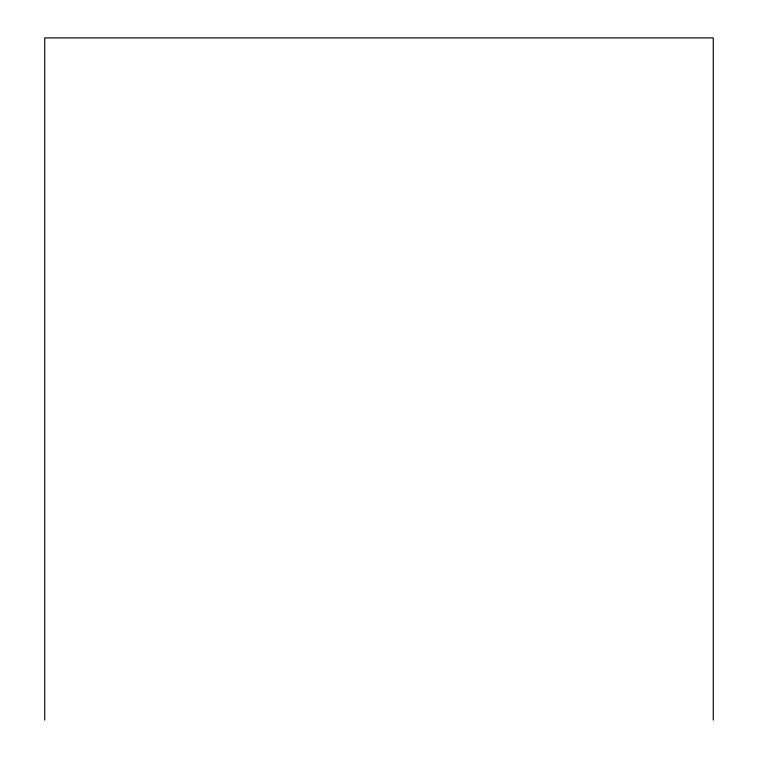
<?xml version="1.0" encoding="UTF-8"?>
<svg xmlns="http://www.w3.org/2000/svg" width="758" height="758" viewBox="0 0 758 758"><rect width="100%" height="100%" fill="white"/><g stroke="black" fill="none" stroke-linecap="round" stroke-linejoin="round"><path stroke-width="1.14" d="M713.269 720.1L713.269 37.9L44.731 37.9L44.731 720.1"/></g></svg>
